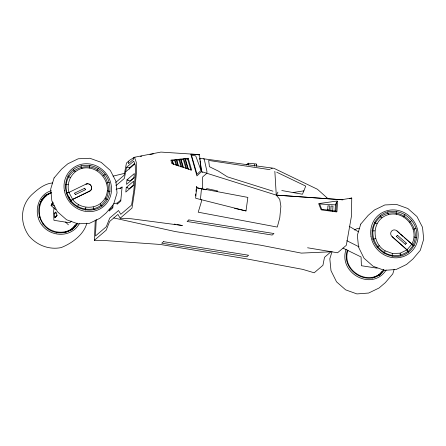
<?xml version="1.0" encoding="UTF-8"?>
<svg xmlns="http://www.w3.org/2000/svg" width="446" height="446" viewBox="0 0 446 446"><rect width="100%" height="100%" fill="white"/><g stroke="black" fill="none" stroke-linecap="round" stroke-linejoin="round"><path stroke-width="0.67" d="M327.698 210.395L327.905 205.835L329.806 205.94L329.533 210.668L327.698 209.43M202.545 172.479L201.508 171.593L199.434 154.589L190.832 154.205L196.937 175.908L201.508 171.593L276.269 195.119L341.552 199.736L351.743 198.035L351.52 215.741L346.325 245.289L337.577 252.776L307.573 247.775M113.786 217.955L175.306 231.569L260.38 245.149L301.334 253.111L330.954 251.795L324.504 257.309L322.932 265.309L314.185 272.796L302.683 269.362L244.748 258.524L160.248 244.458L105.78 240.595L94.368 240.299L95.277 220.19M81.194 165.639L81.144 167.122L82.008 168.382C98.237 164.312 113.172 183.256 105.167 198.03C98.51 210.105 80.575 210.06 72.559 199.44L70.407 201.107C63.165 191.563 63.956 177.123 73.462 169.38C83.391 162.143 97.59 164.942 105.133 174.291C112.375 183.836 111.578 198.275 102.078 206.019C92.144 213.255 77.95 210.456 70.407 201.107M387.858 211.805C376.162 214.944 369.617 227.789 372.917 239.24C376.669 250.83 388.945 258.541 401.01 255.926C412.706 252.787 419.257 239.942 415.951 228.491C412.204 216.901 399.923 209.191 387.858 211.805L387.808 213.288L388.678 214.548C404.901 210.479 419.837 229.422 411.836 244.196L412.528 244.988M330.793 210.813L331.077 206.013L332.972 206.119L332.666 211.415M335.041 210.908L335.392 204.87L336.669 201.804M336.474 202.278L335.922 211.666L336.122 211.198L321.689 209.269L319.62 203.973L335.392 204.87M96.219 219.555L95.466 235.979L106.299 226.713L109.744 218.038L118.53 210.518L120.777 214.32L131.603 205.049L133.845 190.453L135.406 174.219L135.261 165.282L133.75 161.145L126.508 167.345L124.378 178.417L115.927 185.648M112.883 206.821L112.777 207.947L109.119 211.081L109.225 209.955L112.883 206.821L113.067 204.943M120.844 200.009L117.181 203.142L117.075 204.268L120.732 201.135L122.109 186.852L120.013 188.641M128.66 161.157L128.415 163.704L133.577 159.283L133.728 157.694L135.082 157.432M195.549 195.905L195.738 193.938M195.989 191.317L196.179 189.349M200.449 199.356L201.475 188.675M201.525 199.741L201.308 201.971L198.225 212.201L277.289 227.075L279.787 217.704L280.885 206.275L279.737 199.362L276.269 195.119L274.853 171.303M234.59 208.371L246.008 210.936L247.859 197.4L196.758 187.788L200.661 188.658M54.15 207.518L53.587 211.527L53.927 220.307L69.682 222.755L71.594 221.116M129.256 169.112L129.507 167.813L134.681 163.381M77.203 207.095L78.513 204.686M383.867 253.261L385.182 250.853L392.541 253.518L400.196 253.183L406.969 249.911L411.931 244.113L396.968 230.922A3.975 3.746 49.4 0 0 391.555 231.156A3.975 3.746 49.4 0 0 392.101 236.636L407.064 249.827L407.939 251.75L413.291 245.467L404.093 237.372M397.353 235.594L397.425 235.276L406.373 243.165L405.252 244.453M85.877 207.351L85.325 209.302L85.61 210.133M392.541 253.518L391.995 255.469L392.274 256.299M38.997 206.091L39.571 204.201M51.73 192.756C38.852 196.764 35.635 214.113 43.691 224.104C51.808 234.841 70.089 235.315 77.069 223.134M66.248 193.073L68.924 192.404C66.03 182.375 71.761 171.125 82.008 168.382M86.853 223.195C83.803 234.808 71.834 243.365 61.13 247.602C49.077 250.005 36.94 245.283 29.046 236.012C19.362 222.615 20.237 204.458 33.138 193.486C38.523 188.569 45.135 183.54 52.578 182.955M332.019 251.6L329.823 258.819L330.999 270.683L336.529 281.822L345.644 289.85L356.906 293.92L368.652 293.039L379.016 288.032L385.333 282.625L392.781 273.877L394.175 269.289M346.141 249.242C337.722 272.818 371.953 292.041 386.186 269.997M347.462 250.072C339.88 270.984 370.581 289.264 383.978 270.231M347.992 250.267C340.554 270.995 371.144 288.584 383.95 269.39M385.182 250.853C370.76 242.63 371.685 218.975 388.678 214.548M89.93 165.265L89.423 166.765L89.663 168.047M396.594 211.432L396.093 212.932L396.327 214.214M97.022 170.707L98.337 168.298M403.691 216.873L405.001 214.465M281.76 190.52L302.472 194.244L305.744 186.11L276.715 172.195M52.851 202.662L52.522 203.159M55.767 209.665L51.089 205.6L52.756 202.027M52.7 202.267L51.335 205.193C52.316 205.132 52.795 202.122 52.862 203.081M51.089 205.6L52.043 204.781L52.879 202.997M52.383 203.398L52.422 203.671M52.862 202.607L52.606 203.014L52.851 202.451M84.612 188.485L84.773 188.184L85.442 189.745M277.953 192.126L276.269 195.119L342.963 199.786L341.552 199.736M52.082 204.062L52.394 203.588M173.081 163.961L171.955 160.047L172.479 160.638L174.648 160.398L175.211 159.69L176.794 165.198M178.032 165.605L176.293 159.568L176.817 160.164L178.985 159.924L179.548 159.211L181.745 166.843M182.977 167.25L180.63 159.094L181.154 159.685L183.323 159.445L183.886 158.731L186.69 168.488M187.928 168.895L184.967 158.614L185.491 159.205L187.666 158.971L188.223 158.258L191.641 170.132L171.844 163.548L170.874 160.164L188.223 158.258M41.378 199.992L42.671 198.47M43.964 196.948L46.105 194.841L50.916 192.516M46.105 194.841C34.598 203.989 37.33 222.855 49.595 230.03C58.956 235.427 71.945 233.035 77.554 223.446M40.564 201.821L46.462 195.298M65.317 232.483L71.17 229.657L75.374 224.723M71.527 230.114L77.565 223.301M73.462 228.369L75.212 226.306M79.321 223.73C71.471 237.629 51.507 237.434 42.091 225.341C33.166 214.281 36.823 195.103 51.095 190.737M372.845 277.919L378.693 275.093L379.535 274.106M380.795 272.623L381.637 271.636M383.805 269.969L379.05 275.55L380.522 274.29M57.233 215.123L55.176 217.447L56.202 216.566M216.946 191.579L217.609 190.921L206.849 188.613L205.835 189.489M40.569 201.949L41.422 201.224M65.272 184.31L66.142 184.739L68.154 184.655M39.07 217.542L39.917 216.812M69.019 192.321L66.766 193.112L70.763 200.851L72.659 199.356L68.924 192.404L86.05 184.098A3.975 3.746 49.4 0 1 91.252 185.976A3.975 3.746 49.4 0 1 89.685 191.133L72.559 199.44L89.685 191.133M74.499 193.185L84.679 188.268M86.05 184.098L85.95 184.181A3.975 3.746 49.4 0 1 87.884 183.836M75.263 194.662L85.543 189.661L85.219 189.667M54.273 213.277L55.811 211.962L57.004 215.34L54.434 217.542L54.273 213.277L56.163 213.037M42.838 224.834L43.691 224.104M125.638 171.855L134.798 164.016M56.642 233.029L57.495 232.299M115.776 182.408L124.105 175.278L126.458 163.041L129.931 160.064L134.441 157.254L160.917 152.08L199.434 154.589L198.163 155.03M64.575 232.684L65.423 231.959M71.17 229.657L72.447 228.564M134.084 177.547L130.115 180.942L126.982 179.861L126.547 184.371L133.906 178.077L134.341 173.566L126.982 179.861L128.186 180.05M133.348 185.179L129.379 188.574L126.246 187.493L125.811 192.064L133.164 185.77L133.605 181.199L126.246 187.493L127.45 187.682M94.368 240.299L106.198 230.169L109.644 221.495L117.922 214.409L120.169 218.211L131.286 218.763L182.392 225.509L176.9 224.561M120.169 218.211L131.999 208.087L134.759 190.085L136.437 172.647L136.264 162.255L134.441 157.254M246.175 164.998L248.232 163.236L256.461 163.972L256.495 166.297M396.968 230.922L399.449 233.28M392.101 236.636L406.969 249.911L407.605 251.572L408.742 252.185M397.325 235.365L396.304 236.564M406.273 243.248L406.044 243.26M416.731 237.423L415.276 237.495L414.05 236.91M372.165 278.064L373.146 277.222M378.693 275.093L380.165 273.833M105.133 174.291L102.976 175.958M411.797 220.458L409.645 222.125M196.435 186.723L196.775 186.456L195.638 198.264L246.008 210.936M379.228 245.607L377.071 247.274M44.829 195.933L50.844 193.029M45.191 196.391L46.362 195.827M354.297 229.98L357.346 228.508L359.409 228.419M407.605 251.572C385.299 267.043 359.794 234.691 380.477 216.834C398.835 203.543 423.109 225.637 412.873 245.384L414.301 245.662M109.287 182.325L106.616 182.988M415.951 228.491L413.28 229.155M375.588 238.571L372.917 239.24M116.032 189.288L122.037 187.599M349.29 198.721L351.743 198.035M113.028 176.164L124.384 173.388M140.484 156.379L141.839 156.111M149.945 154.528L153.324 153.87M293.117 192.516L303.982 190.843M203.359 158.96L204.184 158.938L206.944 171.442L206.86 173.277L202.646 176.934L202.679 187.721L201.319 188.797L206.041 189.812M110.168 191.172L108.607 191.328L107.386 190.743M113.836 203.46L117.181 203.142M374.818 230.822L372.811 230.905L372.036 230.392M270.867 168.265L272.25 168.387M270.159 169.709L208.672 160.432L209.419 166.698L218.429 171.13L227.41 176.85L272.98 191.189M126.508 167.345L129.507 167.813M377.16 268.18L361.399 265.732L361.065 256.957L342.957 248.088M174.157 224.093L175.529 224.327M107.631 199.496L106.209 199.217L105.167 198.03M52.104 204.541L52.466 204.625M377.037 223.535L375.209 223.017L374.568 222.069M70.368 177.369L68.545 176.85L67.903 175.902M326.121 198.007L328.05 198.732L317.418 189.249L273.9 168.287L199.663 158.252L199.847 159.59M321.689 209.269L322.943 209.748M346.843 240.706L359.102 246.872M358.528 231.842L349.246 226.334M52.043 204.781L54.373 206.019M102.078 206.019L100.941 205.405L100.3 203.744M396.533 236.553L405.23 244.218M381.904 217.821L380.477 216.834L380.126 215.546M75.235 171.654L73.813 170.667L73.462 169.38M400.48 234.189L403.061 236.464M70.914 200.745C78.067 209.609 91.525 212.263 100.941 205.405C109.95 198.063 110.703 184.371 103.84 175.323C89.423 157.243 60.74 170.077 66.978 193.129M65.529 222.036L68.411 224.829M401.01 255.926L400.274 255.112L400.196 253.183M94.346 209.754L93.61 208.945L93.526 207.016M74.716 193.263L75.329 194.445M68.489 196.062L70.613 200.159M187.666 158.971L190.888 170.182M185.491 159.205L188.424 169.385M183.323 159.445L185.943 168.549M181.154 159.685L183.468 167.707M178.985 159.924L181.004 166.915M176.817 160.164L178.523 166.074M174.648 160.398L176.059 165.299M172.479 160.638L173.578 164.451M200.031 160.922L201.508 171.593M256.333 164.541L256.355 165.828M254.454 164.29L254.482 166.224M248.232 163.236L248.26 164.981M88.877 184.053A3.975 3.746 49.4 0 1 90.571 185.207M91.157 186.06A3.975 3.746 49.4 0 1 91.514 187.03M91.614 188.039A3.975 3.746 49.4 0 1 89.59 191.217M191.462 155.141L196.998 174.308L201.04 170.456L195.844 156.239L195.588 155.849L191.462 155.141M337.544 201.285L336.931 211.722L336.602 211.934L321.471 209.915L320.975 209.559L318.656 203.605L337.198 201.023L337.544 201.285M54.078 177.937L50.682 189.093L51.859 200.951L57.428 211.716L66.538 219.75L77.805 223.82L89.512 223.312L99.876 218.306L106.193 212.898L113.641 204.151L117.036 193.001L115.854 181.137L110.29 170.372L101.181 162.344L89.914 158.274L78.206 158.782L67.837 163.788L61.52 169.196L54.078 177.937M360.742 224.104L357.352 235.259L358.528 247.117L364.059 258.262L373.168 266.29L384.435 270.36L396.176 269.479L406.546 264.472L412.862 259.065L420.305 250.317L423.7 239.167L422.524 227.304L416.954 216.539L407.845 208.511L396.578 204.441L384.87 204.948L374.506 209.955L368.19 215.362L360.742 224.104M163.52 241.66L161.736 243.187L246.805 256.768L248.595 255.24L163.52 241.66M188.881 219.95L187.097 221.478L272.166 235.059L273.955 233.531L188.881 219.95M64.335 190.286A24.547 23.159 49.4 0 0 102.875 207.044A24.547 23.159 49.4 0 0 96.091 165.767A24.547 23.159 49.4 0 0 64.335 190.286M371.005 236.452A24.547 23.159 49.4 0 0 409.545 253.211A24.547 23.159 49.4 0 0 402.76 211.934A24.547 23.159 49.4 0 0 371.005 236.452"/></g></svg>
